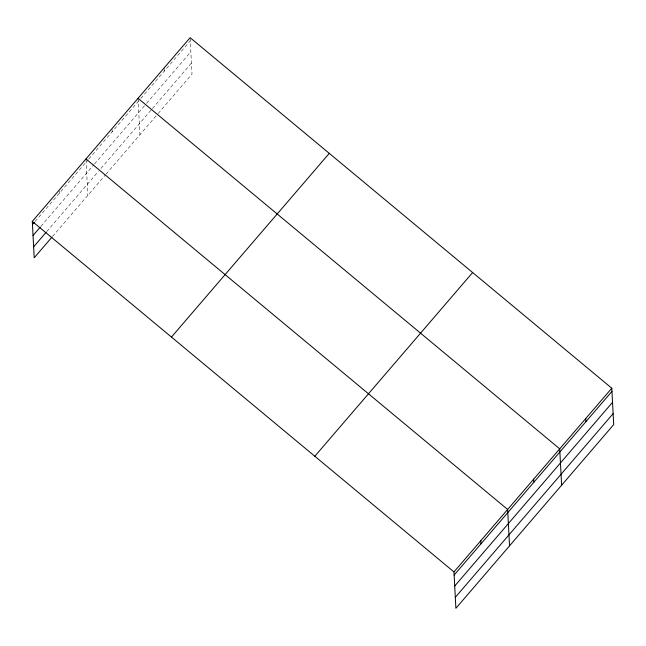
<?xml version="1.0" encoding="UTF-8"?>
<svg xmlns="http://www.w3.org/2000/svg" width="646" height="646" viewBox="0 0 646 646"><rect width="100%" height="100%" fill="white"/><g stroke="black" fill="none" stroke-linecap="round" stroke-linejoin="round"><path stroke-width="0.48" stroke-dasharray="3.23 2.42" d="M35.086 221.489L88.074 159.804M88.728 159.045L140.158 99.177M140.804 98.418L190.279 40.827M40.892 226.366L93.856 164.714M94.51 163.955L145.939 104.087M146.594 103.328L190.861 51.801M46.722 231.583L98.353 171.473M100.962 168.436L151.737 109.327M152.391 108.568L191.45 63.106M52.528 236.46L105.443 174.864M106.089 174.105L157.519 114.237M158.173 113.478L192.024 74.072L190.158 38.477M164.076 68L164.245 71.141M138.042 98.313L139.948 134.699M112.041 129.41L112.162 131.768M85.999 159.724L87.864 195.326M59.174 190.95L59.295 193.307"/><path stroke-width="0.97" d="M51.874 237.219L34.206 257.786L32.3 221.4L190.118 37.686L611.794 388.214L613.7 424.6L455.882 608.314L453.977 571.928L611.794 388.214M32.462 224.542L34.424 222.256M33.043 235.507L40.238 227.134M33.632 246.812L46.068 232.342M171.456 337.075L329.274 153.36M314.82 456.254L472.638 272.539M454.138 575.061L611.956 391.355M454.711 586.035L612.529 402.329M455.309 597.34L613.127 413.626M138.042 98.313L559.711 448.841L561.616 485.227M85.958 158.94L507.635 509.46L509.541 545.846M32.3 221.4L453.977 571.928M585.752 418.527L585.914 421.668M533.677 479.154L533.838 482.287M480.802 540.694L480.971 543.835"/></g></svg>
